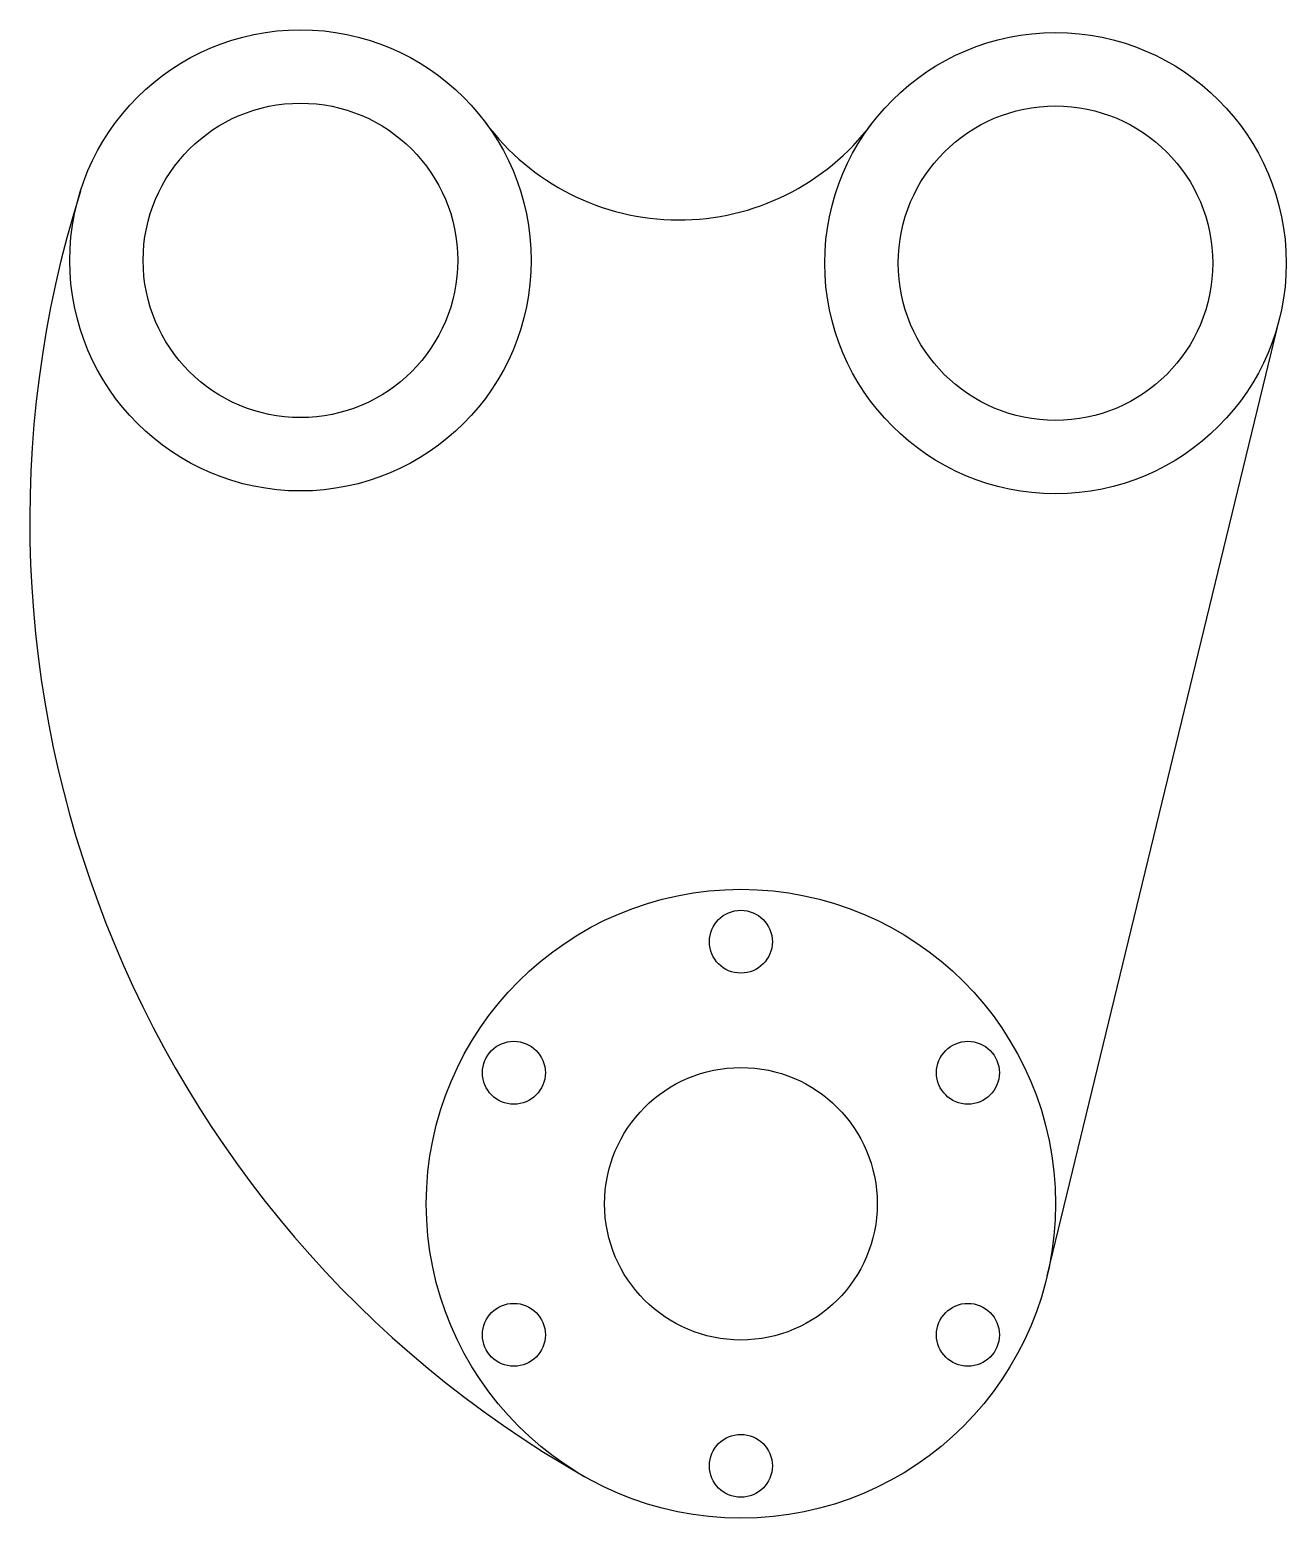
# Model space of a CAD drawing. Header units: millimetres. Extents: x 2352 to 2472, y 1420 to 1562.
import ezdxf

# ---------------------------------------------------------------- set-up
doc = ezdxf.new("R2010")
doc.units = ezdxf.units.MM

# ---------------------------------------------------------------- blocks, each defined once
blk = doc.blocks.new('*U2')
blk.add_circle((0, 0), 3)
blk = doc.blocks.new('*U3')
at = {"color": 0, "linetype": 'ByBlock', "lineweight": -2, "transparency": 16777216}
blk.add_blockref('*U2', (2420, 1475), dxfattribs=at)
for p, rotation in [((2398.35, 1462.5), 59.99999999999999), ((2441.65, 1462.5), 300.0000000000001), ((2398.35, 1437.5), 120), ((2441.65, 1437.5), 240), ((2420, 1425), 180)]:
    blk.add_blockref('*U2', p, dxfattribs=dict(at, rotation=rotation))

msp = doc.modelspace()

# ---------------------------------------------------------------- linework, layer by layer
msp.add_line((2449.2, 1443.11), (2471.38, 1534.54))
for centre, radius in [((2378, 1540), 22), ((2450, 1539.73), 22), ((2378, 1540), 15), ((2450, 1539.73), 15), ((2420, 1450), 30), ((2420, 1450), 13)]:
    msp.add_circle(centre, radius)
for centre, radius, start, end in [((2414.1, 1566.86), 23, 216.6521, 322.9134), ((2457.19, 1515.13), 105, 162.566, 240.2756)]:
    msp.add_arc(centre, radius, start, end)

# ---------------------------------------------------------------- block references
msp.add_blockref('*U3', (0, 0))

doc.saveas('drawing.dxf')
